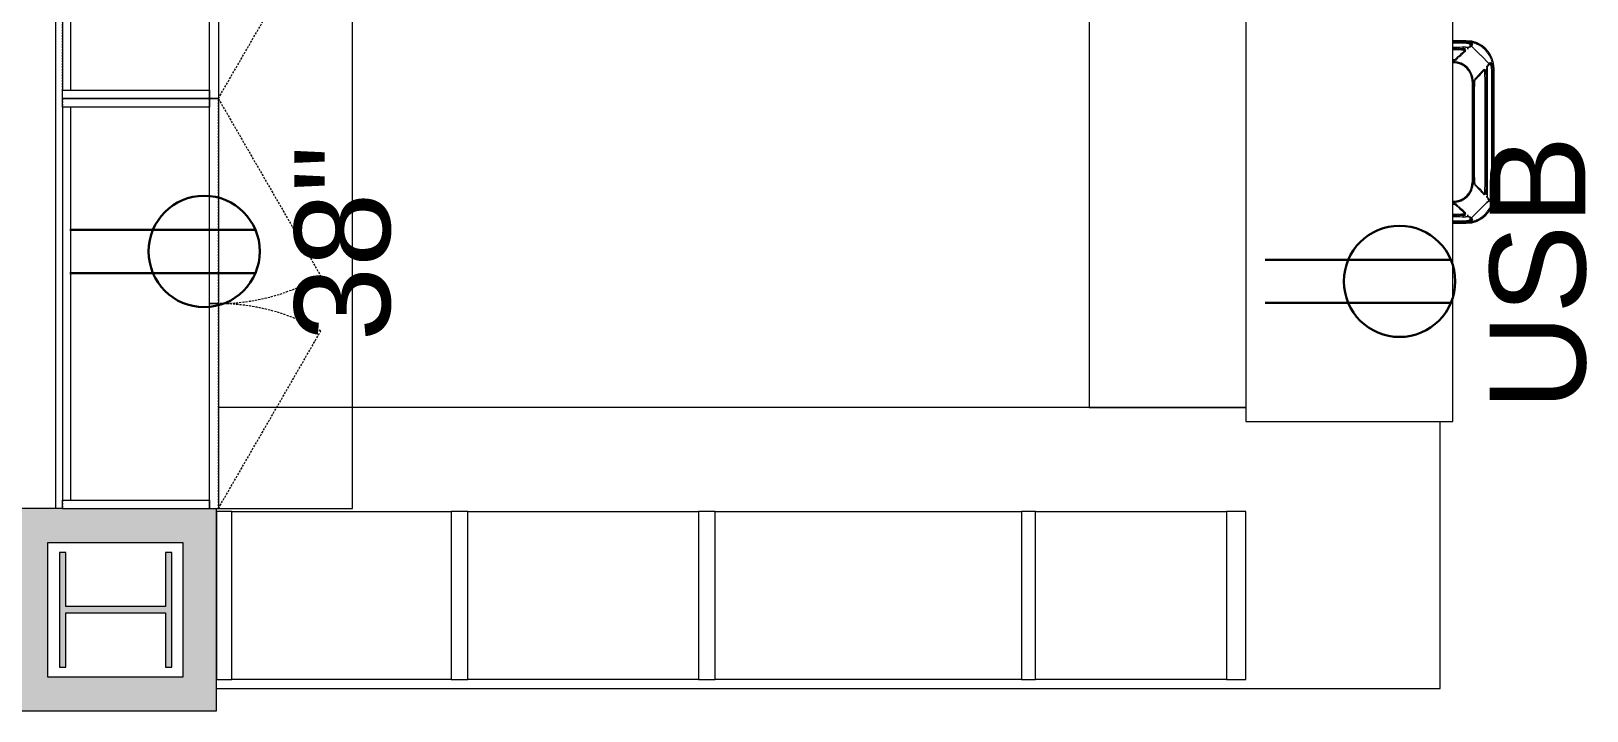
# Model space of a CAD drawing. Header units: inches. Extents: x -1180 to 2011, y -268 to 2143.
# Drawn here: x -64.9 to 73.5, y 1877.4 to 1937.9 of the extents above; entities that cross this region are included whole.
import ezdxf

# ---------------------------------------------------------------- set-up
doc = ezdxf.new("R2010")
doc.units = ezdxf.units.IN
doc.header["$MEASUREMENT"] = 0
doc.linetypes.add('Dash', pattern=[0.25, 0.125, -0.125])
doc.linetypes.add('Hidden', pattern=[0.28125, 0.1875, -0.09375])
for name, color, linetype, lineweight in [('A-ANNO-NOTE', 131, 'Continuous', 13), ('A-WALL', 113, 'Continuous', 13), ('A-WALL-PATT', 111, 'Continuous', 13), ('I-FURN', 30, 'Continuous', 9), ('I-WALL', 2, 'Continuous', 13), ('Q-CASE', 31, 'Continuous', 13), ('Q-CASE-HDLN', 31, 'Dash', 9), ('S-COLS', 52, 'Continuous', 13)]:
    doc.layers.add(name, color=color, linetype=linetype, lineweight=lineweight)
doc.styles.add('Swis721 Lt BT', font='swissl.ttf', dxfattribs={"height": 8.514638})

# ---------------------------------------------------------------- blocks, each defined once
blk = doc.blocks.new('HP-Bearing Pile-Column - HP10X57-5580024-6TH FLOOR POWER _ SIGNAL')
at = {"layer": 'S-COLS', "lineweight": 9}
blk.add_hatch(color=7, dxfattribs=at).paths.add_polyline_path([(-5.1, 5), (-5.1, 4.435), (-0.2825, 4.435), (-0.2825, -4.435), (-5.1, -4.435), (-5.1, -5), (5.1, -5), (5.1, -4.435), (0.2825, -4.435), (0.2825, 4.435), (5.1, 4.435), (5.1, 5), (-4.9623, 5)], flags=0)
at = {"layer": 'S-COLS', "color": 8, "lineweight": 20}
for p, q in [((5.1, 5), (-5.1, 5)), ((-5.1, 5), (-5.1, 4.435)), ((-5.1, 4.435), (-0.2825, 4.435)), ((-0.2825, 4.435), (-0.2825, -4.435)), ((0.2825, -4.435), (0.2825, 4.435)), ((0.2825, 4.435), (5.1, 4.435)), ((5.1, 4.435), (5.1, 5)), ((-0.2825, -4.435), (-5.1, -4.435)), ((-5.1, -4.435), (-5.1, -5)), ((-5.1, -5), (5.1, -5)), ((5.1, -4.435), (0.2825, -4.435)), ((5.1, -5), (5.1, -4.435))]:
    blk.add_line(p, q, dxfattribs=at)
blk = doc.blocks.new('Casework 16 - Casework 9-5189711-6TH FLOOR POWER _ SIGNAL')
at = {"layer": 'Q-CASE', "lineweight": 9}
for p, q in [((61.58, 2031.96), (43.18, 2031.96)), ((43.18, 2031.96), (43.18, 1903.17)), ((61.58, 1903.17), (61.58, 2031.96)), ((43.18, 1903.17), (61.58, 1903.17)), ((-47.04, 1895.17), (-27.54, 1895.17)), ((-26.04, 1895.17), (-5.54, 1895.17)), ((-4.04, 1895.17), (23.21, 1895.17)), ((24.46, 1895.17), (41.46, 1895.17)), ((-27.54, 1880.21), (-47.04, 1880.21)), ((-5.54, 1880.21), (-26.04, 1880.21)), ((23.21, 1880.21), (-4.04, 1880.21)), ((41.46, 1880.21), (24.46, 1880.21))]:
    blk.add_line(p, q, dxfattribs=at)
at = {"layer": 'Q-CASE', "lineweight": 20}
for p, q in [((-47.04, 1895.17), (-48.42, 1895.17)), ((-48.42, 1895.17), (-48.42, 1880.21)), ((-47.04, 1880.21), (-47.04, 1895.17)), ((-26.04, 1895.17), (-27.54, 1895.17)), ((-27.54, 1895.17), (-27.54, 1880.21)), ((-26.04, 1880.21), (-26.04, 1895.17)), ((-4.04, 1895.17), (-5.54, 1895.17)), ((-5.54, 1895.17), (-5.54, 1880.21)), ((-4.04, 1880.21), (-4.04, 1895.17)), ((24.46, 1895.17), (23.21, 1895.17)), ((23.21, 1895.17), (23.21, 1880.21)), ((24.46, 1880.21), (24.46, 1895.17)), ((43.18, 1895.17), (41.46, 1895.17)), ((41.46, 1895.17), (41.46, 1880.21)), ((43.18, 1880.21), (43.18, 1895.17)), ((-48.42, 1880.21), (-47.04, 1880.21)), ((-27.54, 1880.21), (-26.04, 1880.21)), ((-5.54, 1880.21), (-4.04, 1880.21)), ((23.21, 1880.21), (24.46, 1880.21)), ((41.46, 1880.21), (43.18, 1880.21))]:
    blk.add_line(p, q, dxfattribs=at)
blk = doc.blocks.new('C-Counter Top1 - ADJ HEIGHT 2-5887843-6TH FLOOR POWER _ SIGNAL')
at = {"layer": 'Q-CASE', "lineweight": 9}
for p, q in [((61.11, 25), (-47.26, 25)), ((61.11, 13.06), (61.11, 25))]:
    blk.add_line(p, q, dxfattribs=at)
blk = doc.blocks.new('CW Cupbd Ohead - 23_5_h x 13 7_8_d - 2 Doors - 1 Shelf-5664985-6TH FLOOR POWER _ SIGNAL')
at = {"layer": 'Q-CASE', "lineweight": 9}
for p, q in [((2, -2.36), (2.75, -2.36)), ((2, -15.45), (2, -2.36)), ((2.75, -2.36), (2.75, -15.45)), ((38.69, -2.36), (2.75, -2.36)), ((38.69, -2.36), (39.44, -2.36)), ((38.69, -15.45), (38.69, -2.36)), ((39.44, -15.45), (39.44, -2.36)), ((2.75, -3.11), (38.69, -3.11)), ((2, -15.45), (20.72, -15.45)), ((2, -15.45), (2, -16.24)), ((2.75, -15.45), (2, -15.45)), ((20.72, -16.24), (2, -16.24)), ((20.72, -16.24), (20.72, -15.45)), ((20.72, -15.45), (39.44, -15.45)), ((20.72, -15.45), (20.72, -16.24)), ((39.44, -16.24), (20.72, -16.24)), ((39.44, -15.45), (38.69, -15.45)), ((39.44, -16.24), (39.44, -15.45))]:
    blk.add_line(p, q, dxfattribs=at)
at = {"layer": 'Q-CASE', "linetype": 'Hidden', "lineweight": 9}
for p, q in [((2, -16.24), (18.21, -25.6)), ((39.44, -16.24), (23.23, -25.6))]:
    blk.add_line(p, q, dxfattribs=at)
for centre, start, end in [((2, -16.24), 330, 0.5), ((39.44, -16.24), 179.5, 210)]:
    blk.add_arc(centre, 18.72, start, end, dxfattribs=at)
at = {"layer": 'Q-CASE-HDLN'}
for p, q in [((2, -16.24), (2, -2.36)), ((2, -2.36), (39.44, -2.36)), ((39.44, -2.36), (39.44, -16.24)), ((39.44, -16.24), (2, -16.24))]:
    blk.add_line(p, q, dxfattribs=at)
blk = doc.blocks.new('CW Cupbd Ohead - 23_5_h x 13 7_8_d - 2 Doors - 1 Shelf-5665182-6TH FLOOR POWER _ SIGNAL')
at = {"layer": 'Q-CASE', "linetype": 'Hidden', "lineweight": 9}
for p, q in [((2, 16.24), (17.8, 25.36)), ((38.48, 16.24), (22.68, 25.36))]:
    blk.add_line(p, q, dxfattribs=at)
at = {"layer": 'Q-CASE', "lineweight": 9}
for p, q in [((2, 16.24), (20.24, 16.24)), ((2, 16.24), (2, 15.45)), ((20.24, 15.45), (2, 15.45)), ((2, 15.45), (2.75, 15.45)), ((2, 2.36), (2, 15.45)), ((2.75, 15.45), (2.75, 2.36)), ((20.24, 15.45), (20.24, 16.24)), ((20.24, 16.24), (38.48, 16.24)), ((20.24, 16.24), (20.24, 15.45)), ((38.48, 15.45), (20.24, 15.45)), ((37.73, 15.45), (38.48, 15.45)), ((37.73, 2.36), (37.73, 15.45)), ((38.48, 15.45), (38.48, 16.24)), ((38.48, 2.36), (38.48, 15.45)), ((37.73, 3.11), (2.75, 3.11)), ((2.75, 2.36), (2, 2.36)), ((2.75, 2.36), (37.73, 2.36)), ((38.48, 2.36), (37.73, 2.36))]:
    blk.add_line(p, q, dxfattribs=at)
at = {"layer": 'Q-CASE', "linetype": 'Hidden', "lineweight": 9}
for centre, start, end in [((2, 16.24), 359.5, 30), ((38.48, 16.24), 150, 180.5)]:
    blk.add_arc(centre, 18.24, start, end, dxfattribs=at)
at = {"layer": 'Q-CASE-HDLN'}
for p, q in [((38.48, 16.24), (2, 16.24)), ((2, 16.24), (2, 2.36)), ((38.48, 2.36), (38.48, 16.24)), ((2, 2.36), (38.48, 2.36))]:
    blk.add_line(p, q, dxfattribs=at)
blk = doc.blocks.new('HighTower_Jaxson_Stool_30 - Wood Seat-V120-6TH FLOOR POWER _ SIGNAL')
at = {"layer": 'I-FURN'}
for p, q in [((-6.83, 6.92), (-6.04, 7.71)), ((-6.04, 7.71), (-6.83, 6.92)), ((-6.04, 7.71), (-5.9, 7.85)), ((-5.9, 7.85), (-6.04, 7.71)), ((-5.9, 7.85), (-5.78, 7.97)), ((-5.78, 7.97), (-5.9, 7.85)), ((-5.77, 7.98), (-5.64, 8.11)), ((-5.64, 8.11), (-5.77, 7.98)), ((5.62, 8.11), (-5.62, 8.11)), ((-5.62, 8.02), (5.62, 8.02)), ((-5.27, 7.44), (-5.08, 7.44)), ((-5.18, 8), (5.18, 8)), ((5.18, 7.9), (-5.18, 7.9)), ((-5.02, 7.44), (-4.87, 7.44)), ((4.83, 7.53), (-4.83, 7.53)), ((-4.8, 7.44), (4.8, 7.44)), ((-4.57, 7.4), (4.57, 7.4)), ((4.57, 7.31), (-4.57, 7.31)), ((4.87, 7.44), (5.02, 7.44)), ((5.08, 7.44), (5.27, 7.44)), ((5.64, 8.11), (5.78, 7.97)), ((5.78, 7.97), (5.64, 8.11)), ((5.82, 7.93), (5.87, 7.88)), ((5.87, 7.88), (5.82, 7.93)), ((5.9, 7.85), (6.04, 7.71)), ((6.04, 7.71), (5.9, 7.85)), ((6.04, 7.71), (6.08, 7.67)), ((6.08, 7.67), (6.04, 7.71)), ((6.12, 7.63), (6.31, 7.44)), ((6.31, 7.44), (6.12, 7.63)), ((6.34, 7.41), (7.71, 6.04)), ((7.71, 6.04), (6.34, 7.41)), ((-8.11, 5.64), (-7.97, 5.78)), ((-7.97, 5.78), (-8.11, 5.64)), ((-8.11, 5.62), (-8.11, 4.44)), ((-8.02, 4.44), (-8.02, 5.62)), ((-7.93, 5.82), (-7.88, 5.87)), ((-7.88, 5.87), (-7.93, 5.82)), ((-7.85, 5.9), (-7.71, 6.04)), ((-7.71, 6.04), (-7.85, 5.9)), ((-7.71, 6.04), (-7.44, 6.31)), ((-7.44, 6.31), (-7.71, 6.04)), ((-7.41, 6.34), (-6.84, 6.91)), ((-6.84, 6.91), (-7.41, 6.34)), ((-4.6, 6.33), (-4.56, 6.32)), ((-4.55, 6.32), (-4.5, 6.31)), ((-4.5, 6.25), (4.5, 6.25)), ((4.5, 6.25), (-4.5, 6.25)), ((-4.49, 6.31), (-4.36, 6.3)), ((-4.46, 6.16), (-4.41, 6.16)), ((4.43, 6.18), (-4.43, 6.18)), ((-4.41, 6.16), (4.41, 6.16)), ((3.66, 6.38), (-3.66, 6.38)), ((-3.66, 6.28), (3.66, 6.28)), ((4.36, 6.3), (4.49, 6.31)), ((4.41, 6.16), (4.46, 6.16)), ((4.5, 6.31), (4.55, 6.32)), ((4.56, 6.32), (4.6, 6.33)), ((7.71, 6.04), (7.85, 5.9)), ((7.85, 5.9), (7.71, 6.04)), ((7.88, 5.87), (7.93, 5.82)), ((7.93, 5.82), (7.88, 5.87)), ((7.97, 5.78), (8.11, 5.64)), ((8.11, 5.64), (7.97, 5.78)), ((8.02, 5.62), (8.02, 4.44)), ((8.11, 4.44), (8.11, 5.62)), ((-8, 4.44), (-8, 5.18)), ((-7.9, 5.18), (-7.9, 4.44)), ((-7.53, 4.83), (-7.53, 4.44)), ((-7.44, 5.08), (-7.44, 5.27)), ((-7.44, 4.87), (-7.44, 5.02)), ((-7.44, 4.44), (-7.44, 4.8)), ((-7.4, 4.44), (-7.4, 4.57)), ((-7.31, 4.57), (-7.31, 4.44)), ((-6.32, 4.56), (-6.33, 4.6)), ((-6.31, 4.5), (-6.32, 4.55)), ((-6.31, 4.44), (-6.31, 4.49)), ((-6.25, 4.44), (-6.25, 4.5)), ((-6.25, 4.5), (-6.25, 4.44)), ((6.25, 4.5), (6.25, 4.44)), ((6.25, 4.44), (6.25, 4.5)), ((6.32, 4.55), (6.31, 4.5)), ((6.31, 4.49), (6.31, 4.44)), ((6.33, 4.6), (6.32, 4.56)), ((7.31, 4.44), (7.31, 4.57)), ((7.4, 4.57), (7.4, 4.44)), ((7.44, 5.27), (7.44, 5.08)), ((7.44, 5.02), (7.44, 4.87)), ((7.44, 4.8), (7.44, 4.44)), ((7.53, 4.44), (7.53, 4.83)), ((7.9, 4.44), (7.9, 5.18)), ((8, 5.18), (8, 4.44))]:
    blk.add_line(p, q, dxfattribs=at)
at = {"layer": 'I-FURN', "flags": 128}
for points in [[(-5.55, 7.99), (-5.36, 8), (-5.18, 8)], [(-5.18, 7.9), (-5.36, 7.9), (-5.55, 7.9)], [(-4.83, 7.53), (-5.06, 7.53), (-5.27, 7.54)], [(-5.18, 7.39), (-5, 7.4), (-4.79, 7.4), (-4.57, 7.4)], [(-4.57, 7.31), (-4.79, 7.31), (-5, 7.3), (-5.18, 7.3)], [(4.57, 7.4), (4.79, 7.4), (5, 7.4), (5.18, 7.39)], [(5.18, 7.3), (5, 7.3), (4.79, 7.31), (4.57, 7.31)], [(5.27, 7.54), (5.06, 7.53), (4.83, 7.53)], [(5.18, 8), (5.36, 8), (5.55, 7.99)], [(5.55, 7.9), (5.36, 7.9), (5.18, 7.9)], [(-8, 5.18), (-8, 5.36), (-7.99, 5.55)], [(-7.9, 5.55), (-7.9, 5.36), (-7.9, 5.18)], [(-3.66, 6.38), (-3.9, 6.38), (-4.13, 6.39), (-4.33, 6.39), (-4.49, 6.41), (-4.6, 6.42)], [(-4.33, 6.3), (-4.13, 6.29), (-3.9, 6.29), (-3.66, 6.28)], [(4.6, 6.42), (4.49, 6.41), (4.33, 6.39), (4.13, 6.39), (3.9, 6.38), (3.66, 6.38)], [(3.66, 6.28), (3.9, 6.29), (4.13, 6.29), (4.33, 6.3)], [(7.9, 5.18), (7.9, 5.36), (7.9, 5.55)], [(7.99, 5.55), (8, 5.36), (8, 5.18)], [(-7.54, 5.27), (-7.53, 5.06), (-7.53, 4.83)], [(-7.4, 4.57), (-7.4, 4.79), (-7.4, 5), (-7.39, 5.18)], [(-7.3, 5.18), (-7.3, 5), (-7.31, 4.79), (-7.31, 4.57)], [(-6.42, 4.6), (-6.41, 4.49), (-6.4, 4.44)], [(6.4, 4.44), (6.41, 4.49), (6.42, 4.6)], [(7.31, 4.57), (7.31, 4.79), (7.3, 5), (7.3, 5.18)], [(7.39, 5.18), (7.4, 5), (7.4, 4.79), (7.4, 4.57)], [(7.53, 4.83), (7.53, 5.06), (7.54, 5.27)]]:
    blk.add_lwpolyline(points, dxfattribs=at)
at = {"layer": 'I-FURN'}
for centre, radius, start, end in [((-5.62, 5.62), 2.5, 90, 180), ((-5.62, 5.62), 2.5, 90, 180), ((-5.62, 5.62), 2.49, 90, 180), ((-5.62, 5.62), 2.4, 142.5199, 154.2857), ((-5.62, 5.62), 2.4, 128.5714, 141.4286), ((-5.62, 5.62), 2.4, 115.7143, 127.6575), ((-5.62, 5.62), 2.4, 110.5345, 115.5625), ((-5.62, 5.62), 2.4, 103.2531, 109.7492), ((-5.62, 5.62), 2.4, 90.3842, 102.1322), ((5.62, 5.62), 2.49, 0, 90), ((5.62, 5.62), 2.5, 0, 90), ((5.62, 5.62), 2.5, 0, 90), ((5.62, 5.62), 2.4, 78.9085, 89.6148), ((5.62, 5.62), 2.4, 77.1429, 77.9256), ((5.62, 5.62), 2.4, 70.5552, 76.9248), ((5.62, 5.62), 2.4, 64.6868, 69.4613), ((5.62, 5.62), 2.4, 52.5122, 64.2857), ((5.62, 5.62), 2.4, 38.5714, 51.4286), ((5.62, 5.62), 2.4, 25.7143, 37.6499), ((-5.62, 5.62), 2.4, 167.1429, 179.6151), ((-5.62, 5.62), 2.4, 160.5624, 166.9321), ((-5.62, 5.62), 2.4, 154.6943, 159.4688), ((-4.5, 4.5), 1.75, 90, 180), ((-4.5, 4.5), 1.75, 90, 180), ((-4.43, 4.43), 1.75, 90, 179.868), ((-4.5, 4.5), 1.66, 135, 150), ((-4.5, 4.5), 1.66, 120, 134.9851), ((-4.5, 4.5), 1.66, 105, 119.5412), ((-4.5, 4.5), 1.66, 90, 104.2481), ((4.43, 4.43), 1.75, 0.132, 90), ((4.5, 4.5), 1.75, 360, 90), ((4.5, 4.5), 1.75, 360, 90), ((4.5, 4.5), 1.66, 60.4347, 90), ((4.5, 4.5), 1.66, 45, 60), ((4.5, 4.5), 1.66, 30, 44.9851), ((5.62, 5.62), 2.4, 20.5269, 25.5551), ((5.62, 5.62), 2.4, 13.0648, 19.4337), ((5.62, 5.62), 2.4, 0.3839, 12.8571), ((-4.5, 4.5), 1.66, 150.1393, 180), ((4.5, 4.5), 1.66, 15, 29.8409), ((4.5, 4.5), 1.66, 10.5152, 14.2481), ((4.5, 4.5), 1.66, 0, 9.1506)]:
    blk.add_arc(centre, radius, start, end, dxfattribs=at)
for points, knots in [([(-6.18, 7.83), (-6.18, 7.84), (-6.17, 7.85), (-6.14, 7.87), (-6.11, 7.89), (-6.08, 7.9), (-6.05, 7.91), (-6.02, 7.92), (-5.99, 7.93), (-5.95, 7.94), (-5.91, 7.95), (-5.85, 7.96), (-5.74, 7.98), (-5.62, 7.99), (-5.55, 7.99)], [-1, -1, -1, -1, -0.8, -0.7, -0.65, -0.6, -0.55, -0.5, -0.45, -0.4, -0.35, -0.3, -0.2, 0, 0, 0, 0]), ([(-5.55, 7.9), (-5.62, 7.9), (-5.74, 7.89), (-5.85, 7.87), (-5.91, 7.85), (-5.95, 7.84), (-5.99, 7.83), (-6.02, 7.82), (-6.05, 7.81), (-6.07, 7.8), (-6.08, 7.8)], [-1, -1, -1, -1, -0.8, -0.7, -0.65, -0.6, -0.55, -0.5, -0.45, -0.4, -0.4, -0.4, -0.4]), ([(-6.06, 7.63), (-6.04, 7.62), (-5.99, 7.58), (-5.95, 7.54), (-5.92, 7.51)], [-0.6536993, -0.6536993, -0.6536993, -0.6536993, -0.5, -0.2636527, -0.2636527, -0.2636527, -0.2636527]), ([(-5.27, 7.54), (-5.33, 7.54), (-5.4, 7.54), (-5.49, 7.54), (-5.56, 7.54), (-5.61, 7.53), (-5.67, 7.53), (-5.71, 7.53), (-5.75, 7.52), (-5.78, 7.52), (-5.82, 7.53), (-5.83, 7.53), (-5.83, 7.53)], [-1, -1, -1, -1, -0.833333, -0.75, -0.666667, -0.583333, -0.5, -0.416667, -0.333333, -0.25, -0.166667, 0, 0, 0, 0]), ([(-5.83, 7.43), (-5.83, 7.43), (-5.82, 7.43), (-5.78, 7.43), (-5.76, 7.43), (-5.75, 7.43)], [-1, -1, -1, -1, -0.8333333, -0.75, -0.6666667, -0.6666667, -0.6666667, -0.6666667]), ([(-5.68, 7.43), (-5.67, 7.43), (-5.65, 7.43), (-5.61, 7.44), (-5.58, 7.44), (-5.56, 7.44)], [-0.5243916, -0.5243916, -0.5243916, -0.5243916, -0.5, -0.4166667, -0.3333333, -0.3333333, -0.3333333, -0.3333333]), ([(-5.57, 7.29), (-5.58, 7.3), (-5.57, 7.31), (-5.54, 7.33), (-5.51, 7.34), (-5.49, 7.34), (-5.46, 7.35), (-5.42, 7.36), (-5.34, 7.38), (-5.25, 7.39), (-5.18, 7.39)], [-1, -1, -1, -1, -0.75, -0.625, -0.5625, -0.5, -0.4375, -0.375, -0.25, 0, 0, 0, 0]), ([(-5.52, 7.24), (-5.52, 7.24), (-5.54, 7.23), (-5.57, 7.21), (-5.58, 7.2), (-5.57, 7.2)], [-0.413201, -0.413201, -0.413201, -0.413201, -0.375, -0.25, 0, 0, 0, 0]), ([(-4.66, 6.44), (-4.84, 6.62), (-5.15, 6.9), (-5.45, 7.18), (-5.57, 7.29)], [-1, -1, -1, -1, -0.4, 0, 0, 0, 0]), ([(-5.52, 7.44), (-5.51, 7.44), (-5.48, 7.44), (-5.4, 7.44), (-5.33, 7.44), (-5.27, 7.44)], [-0.292838, -0.292838, -0.292838, -0.292838, -0.25, -0.1666667, 0, 0, 0, 0]), ([(-5.18, 7.3), (-5.25, 7.29), (-5.34, 7.28), (-5.42, 7.27), (-5.46, 7.26), (-5.48, 7.25), (-5.49, 7.25)], [-1, -1, -1, -1, -0.75, -0.625, -0.5625, -0.5, -0.5, -0.5, -0.5]), ([(5.57, 7.29), (5.39, 7.13), (5.08, 6.85), (4.78, 6.56), (4.66, 6.44)], [-1, -1, -1, -1, -0.4, 0, 0, 0, 0]), ([(5.52, 7.24), (5.52, 7.24), (5.51, 7.24), (5.49, 7.25), (5.45, 7.26), (5.41, 7.27), (5.36, 7.28), (5.29, 7.29), (5.23, 7.29), (5.18, 7.3)], [-0.5906271, -0.5906271, -0.5906271, -0.5906271, -0.5833333, -0.5, -0.4166667, -0.3333333, -0.25, -0.1666667, 0, 0, 0, 0]), ([(5.83, 7.53), (5.83, 7.53), (5.8, 7.52), (5.74, 7.52), (5.67, 7.53), (5.6, 7.53), (5.53, 7.54), (5.43, 7.54), (5.34, 7.54), (5.27, 7.54)], [-1, -1, -1, -1, -0.8, -0.6, -0.5, -0.4, -0.3, -0.2, 0, 0, 0, 0]), ([(5.45, 7.44), (5.48, 7.44), (5.52, 7.44), (5.56, 7.44), (5.58, 7.44)], [-0.8, -0.8, -0.8, -0.8, -0.7, -0.6368706, -0.6368706, -0.6368706, -0.6368706]), ([(5.57, 7.2), (5.58, 7.2), (5.57, 7.21), (5.56, 7.22), (5.55, 7.23), (5.54, 7.23)], [-1, -1, -1, -1, -0.8333333, -0.75, -0.6666667, -0.6666667, -0.6666667, -0.6666667]), ([(5.55, 7.99), (5.59, 7.99), (5.67, 7.98), (5.75, 7.98), (5.82, 7.97), (5.88, 7.96), (5.93, 7.94), (5.98, 7.93), (6.02, 7.92), (6.06, 7.9), (6.1, 7.89), (6.12, 7.88), (6.15, 7.86), (6.18, 7.85), (6.18, 7.84), (6.18, 7.83)], [-1, -1, -1, -1, -0.875, -0.8125, -0.75, -0.6875, -0.625, -0.5625, -0.5, -0.4375, -0.375, -0.3125, -0.25, -0.125, 0, 0, 0, 0]), ([(6.12, 7.78), (6.12, 7.78), (6.12, 7.78), (6.1, 7.79), (6.06, 7.81), (6.02, 7.82), (5.98, 7.83), (5.93, 7.85), (5.88, 7.86), (5.82, 7.87), (5.75, 7.88), (5.67, 7.89), (5.59, 7.9), (5.55, 7.9)], [-0.6881146, -0.6881146, -0.6881146, -0.6881146, -0.6875, -0.625, -0.5625, -0.5, -0.4375, -0.375, -0.3125, -0.25, -0.1875, -0.125, 0, 0, 0, 0]), ([(5.92, 7.51), (5.95, 7.54), (5.99, 7.58), (6.04, 7.62), (6.06, 7.63)], [-0.7441407, -0.7441407, -0.7441407, -0.7441407, -0.5, -0.3380684, -0.3380684, -0.3380684, -0.3380684]), ([(6.18, 7.74), (6.18, 7.74), (6.18, 7.75), (6.15, 7.76), (6.13, 7.78), (6.12, 7.78)], [-1, -1, -1, -1, -0.875, -0.75, -0.6903279, -0.6903279, -0.6903279, -0.6903279]), ([(-7.99, 5.55), (-7.99, 5.59), (-7.98, 5.67), (-7.98, 5.75), (-7.97, 5.82), (-7.96, 5.88), (-7.94, 5.93), (-7.93, 5.98), (-7.92, 6.02), (-7.9, 6.06), (-7.89, 6.1), (-7.88, 6.12), (-7.86, 6.15), (-7.85, 6.18), (-7.84, 6.18), (-7.83, 6.18)], [-1, -1, -1, -1, -0.875, -0.8125, -0.75, -0.6875, -0.625, -0.5625, -0.5, -0.4375, -0.375, -0.3125, -0.25, -0.125, 0, 0, 0, 0]), ([(-7.78, 6.12), (-7.78, 6.12), (-7.78, 6.12), (-7.79, 6.1), (-7.81, 6.06), (-7.82, 6.02), (-7.83, 5.98), (-7.85, 5.93), (-7.86, 5.88), (-7.87, 5.82), (-7.88, 5.75), (-7.89, 5.67), (-7.9, 5.59), (-7.9, 5.55)], [-0.6881146, -0.6881146, -0.6881146, -0.6881146, -0.6875, -0.625, -0.5625, -0.5, -0.4375, -0.375, -0.3125, -0.25, -0.1875, -0.125, 0, 0, 0, 0]), ([(-7.51, 5.92), (-7.54, 5.95), (-7.58, 5.99), (-7.62, 6.04), (-7.63, 6.06)], [-0.7441407, -0.7441407, -0.7441407, -0.7441407, -0.5, -0.3380684, -0.3380684, -0.3380684, -0.3380684]), ([(-7.53, 5.83), (-7.53, 5.83), (-7.52, 5.8), (-7.52, 5.74), (-7.53, 5.67), (-7.53, 5.6), (-7.54, 5.53), (-7.54, 5.43), (-7.54, 5.34), (-7.54, 5.27)], [-1, -1, -1, -1, -0.8, -0.6, -0.5, -0.4, -0.3, -0.2, 0, 0, 0, 0]), ([(-7.44, 5.45), (-7.44, 5.48), (-7.44, 5.52), (-7.44, 5.56), (-7.44, 5.58)], [-0.8, -0.8, -0.8, -0.8, -0.7, -0.6368706, -0.6368706, -0.6368706, -0.6368706]), ([(-7.29, 5.57), (-7.13, 5.39), (-6.85, 5.08), (-6.56, 4.78), (-6.44, 4.66)], [-1, -1, -1, -1, -0.4, 0, 0, 0, 0]), ([(-7.2, 5.57), (-7.2, 5.58), (-7.21, 5.57), (-7.22, 5.56), (-7.23, 5.55), (-7.23, 5.54)], [-1, -1, -1, -1, -0.8333333, -0.75, -0.6666667, -0.6666667, -0.6666667, -0.6666667]), ([(-5.21, 6.86), (-5.15, 6.81), (-5.06, 6.73), (-4.97, 6.64), (-4.95, 6.62)], [-0.6, -0.6, -0.6, -0.6, -0.4, -0.3158768, -0.3158768, -0.3158768, -0.3158768]), ([(6.44, 4.66), (6.62, 4.84), (6.9, 5.15), (7.18, 5.45), (7.29, 5.57)], [-1, -1, -1, -1, -0.4, 0, 0, 0, 0]), ([(7.23, 5.54), (7.23, 5.55), (7.22, 5.56), (7.21, 5.57), (7.2, 5.58), (7.2, 5.57)], [-0.3333333, -0.3333333, -0.3333333, -0.3333333, -0.25, -0.1666667, 0, 0, 0, 0]), ([(7.44, 5.58), (7.44, 5.56), (7.44, 5.52), (7.44, 5.48), (7.44, 5.45)], [-0.3631294, -0.3631294, -0.3631294, -0.3631294, -0.3, -0.2, -0.2, -0.2, -0.2]), ([(7.63, 6.06), (7.62, 6.04), (7.58, 5.99), (7.54, 5.95), (7.51, 5.92)], [-0.6536993, -0.6536993, -0.6536993, -0.6536993, -0.5, -0.2636527, -0.2636527, -0.2636527, -0.2636527]), ([(7.54, 5.27), (7.54, 5.34), (7.54, 5.43), (7.54, 5.53), (7.53, 5.6), (7.53, 5.67), (7.52, 5.74), (7.52, 5.8), (7.53, 5.83), (7.53, 5.83)], [-1, -1, -1, -1, -0.8, -0.7, -0.6, -0.5, -0.4, -0.2, 0, 0, 0, 0]), ([(7.9, 5.55), (7.9, 5.59), (7.89, 5.67), (7.88, 5.75), (7.87, 5.82), (7.86, 5.88), (7.85, 5.93), (7.83, 5.98), (7.82, 6.02), (7.81, 6.06), (7.79, 6.1), (7.78, 6.12), (7.78, 6.12), (7.78, 6.12)], [-1, -1, -1, -1, -0.875, -0.8125, -0.75, -0.6875, -0.625, -0.5625, -0.5, -0.4375, -0.375, -0.3125, -0.3118854, -0.3118854, -0.3118854, -0.3118854]), ([(7.83, 6.18), (7.84, 6.18), (7.85, 6.18), (7.86, 6.15), (7.88, 6.12), (7.89, 6.1), (7.9, 6.06), (7.92, 6.02), (7.93, 5.98), (7.94, 5.93), (7.96, 5.88), (7.97, 5.82), (7.98, 5.75), (7.98, 5.67), (7.99, 5.59), (7.99, 5.55)], [-1, -1, -1, -1, -0.875, -0.75, -0.6875, -0.625, -0.5625, -0.5, -0.4375, -0.375, -0.3125, -0.25, -0.1875, -0.125, 0, 0, 0, 0]), ([(-7.24, 5.52), (-7.24, 5.52), (-7.24, 5.51), (-7.25, 5.49), (-7.26, 5.45), (-7.27, 5.41), (-7.28, 5.36), (-7.29, 5.29), (-7.29, 5.23), (-7.3, 5.18)], [-0.5906271, -0.5906271, -0.5906271, -0.5906271, -0.5833333, -0.5, -0.4166667, -0.3333333, -0.25, -0.1666667, 0, 0, 0, 0]), ([(6.86, 5.21), (6.81, 5.15), (6.73, 5.06), (6.64, 4.97), (6.62, 4.95)], [-0.6, -0.6, -0.6, -0.6, -0.4, -0.3158768, -0.3158768, -0.3158768, -0.3158768]), ([(7.3, 5.18), (7.29, 5.23), (7.29, 5.29), (7.28, 5.36), (7.27, 5.41), (7.26, 5.45), (7.25, 5.49), (7.24, 5.51), (7.24, 5.52), (7.24, 5.52)], [-1, -1, -1, -1, -0.8333333, -0.75, -0.6666667, -0.5833333, -0.5, -0.4166667, -0.4093729, -0.4093729, -0.4093729, -0.4093729])]:
    blk.add_open_spline(points, degree=3, knots=knots, dxfattribs=at)
for points in [[(-5.83, 7.53), (-5.89, 7.58), (-6, 7.68), (-6.12, 7.78), (-6.18, 7.83)], [(-6.16, 7.76), (-6.18, 7.75), (-6.18, 7.74), (-6.18, 7.74)], [(-6.18, 7.74), (-6.15, 7.71), (-6.12, 7.69), (-6.09, 7.66)], [(-5.89, 7.48), (-5.87, 7.47), (-5.85, 7.45), (-5.83, 7.43)], [(-5.57, 7.2), (-5.46, 7.1), (-5.35, 7), (-5.24, 6.89)], [(5.18, 7.39), (5.23, 7.39), (5.31, 7.38), (5.41, 7.36), (5.49, 7.34), (5.54, 7.32), (5.57, 7.31), (5.58, 7.3), (5.57, 7.29)], [(5.24, 6.89), (5.31, 6.96), (5.38, 7.03), (5.45, 7.09)], [(5.28, 7.44), (5.33, 7.45), (5.38, 7.45), (5.43, 7.45)], [(5.48, 7.11), (5.51, 7.14), (5.54, 7.17), (5.57, 7.2)], [(5.72, 7.43), (5.75, 7.43), (5.8, 7.43), (5.83, 7.43), (5.83, 7.43)], [(6.18, 7.83), (6.12, 7.78), (6, 7.68), (5.89, 7.58), (5.83, 7.53)], [(6.12, 7.69), (6.14, 7.7), (6.16, 7.72), (6.18, 7.74)], [(-7.83, 6.18), (-7.78, 6.12), (-7.68, 6), (-7.58, 5.89), (-7.53, 5.83)], [(-7.74, 6.18), (-7.74, 6.18), (-7.75, 6.18), (-7.76, 6.16), (-7.77, 6.15)], [(-7.67, 6.09), (-7.69, 6.12), (-7.71, 6.15), (-7.74, 6.18)], [(-7.43, 5.72), (-7.43, 5.75), (-7.43, 5.8), (-7.43, 5.83), (-7.43, 5.83)], [(-7.39, 5.18), (-7.39, 5.23), (-7.38, 5.31), (-7.36, 5.41), (-7.34, 5.49), (-7.32, 5.54), (-7.31, 5.57), (-7.3, 5.58), (-7.29, 5.57)], [(-7.11, 5.48), (-7.14, 5.51), (-7.17, 5.54), (-7.2, 5.57)], [(-4.91, 6.58), (-4.84, 6.52), (-4.77, 6.45), (-4.7, 6.39)], [(-4.6, 6.42), (-4.62, 6.42), (-4.64, 6.43), (-4.66, 6.43), (-4.66, 6.44)], [(-4.66, 6.34), (-4.66, 6.34), (-4.64, 6.34), (-4.62, 6.33), (-4.6, 6.33)], [(4.66, 6.44), (4.66, 6.43), (4.64, 6.43), (4.62, 6.42), (4.6, 6.42)], [(4.6, 6.33), (4.62, 6.33), (4.64, 6.34), (4.66, 6.34), (4.66, 6.34)], [(4.7, 6.39), (4.77, 6.45), (4.84, 6.52), (4.91, 6.58)], [(4.95, 6.62), (5.03, 6.7), (5.12, 6.78), (5.21, 6.86)], [(7.2, 5.57), (7.1, 5.46), (7, 5.35), (6.89, 5.24)], [(7.29, 5.57), (7.3, 5.58), (7.31, 5.57), (7.32, 5.54), (7.34, 5.49), (7.36, 5.41), (7.38, 5.31), (7.39, 5.23), (7.39, 5.18)], [(7.43, 5.83), (7.43, 5.83), (7.43, 5.8), (7.43, 5.75), (7.43, 5.72)], [(7.53, 5.83), (7.58, 5.89), (7.68, 6), (7.78, 6.12), (7.83, 6.18)], [(7.74, 6.18), (7.71, 6.15), (7.69, 6.12), (7.66, 6.09)], [(7.77, 6.15), (7.76, 6.16), (7.75, 6.18), (7.74, 6.18), (7.74, 6.18)], [(-7.44, 5.28), (-7.45, 5.33), (-7.45, 5.38), (-7.45, 5.43)], [(-6.89, 5.24), (-6.96, 5.31), (-7.03, 5.38), (-7.09, 5.45)], [(-6.62, 4.95), (-6.7, 5.03), (-6.78, 5.12), (-6.86, 5.21)], [(-6.39, 4.7), (-6.45, 4.77), (-6.52, 4.84), (-6.58, 4.91)], [(-6.44, 4.66), (-6.43, 4.66), (-6.43, 4.64), (-6.42, 4.62), (-6.42, 4.6)], [(-6.33, 4.6), (-6.33, 4.62), (-6.34, 4.64), (-6.34, 4.66), (-6.34, 4.66)], [(6.34, 4.66), (6.34, 4.66), (6.34, 4.64), (6.33, 4.62), (6.33, 4.6)], [(6.58, 4.91), (6.52, 4.84), (6.45, 4.77), (6.39, 4.7)], [(6.42, 4.6), (6.42, 4.62), (6.43, 4.64), (6.43, 4.66), (6.44, 4.66)], [(7.45, 5.43), (7.45, 5.38), (7.45, 5.33), (7.44, 5.28)]]:
    blk.add_open_spline(points, degree=3, dxfattribs=at)
blk = doc.blocks.new('C-Counter Top1 - ADJ HEIGHT 2-5924801-6TH FLOOR POWER _ SIGNAL')
at = {"layer": 'Q-CASE', "lineweight": 9}
for p, q in [((61.61, 25), (-47.26, 25)), ((-47.26, 25), (-47.26, 1.25)), ((-29.98, 0), (61.45, 0))]:
    blk.add_line(p, q, dxfattribs=at)
blk = doc.blocks.new('C-Counter Top1 - ADJ HEIGHT 2-5924976-6TH FLOOR POWER _ SIGNAL')
at = {"layer": 'Q-CASE', "lineweight": 9}
for p, q in [((-47.26, 13.96), (-47.26, 0)), ((80.28, 0), (80.28, 13.96)), ((-47.26, 0), (80.28, 0))]:
    blk.add_line(p, q, dxfattribs=at)

msp = doc.modelspace()

# ---------------------------------------------------------------- hatches: boundary and pattern name
at = {"layer": 'A-WALL-PATT', "lineweight": 9}
h = msp.add_hatch(dxfattribs=at)
h.set_pattern_fill('FP_1', color=256, style=0, pattern_type=2)
h.set_pattern_definition([(0, (0, 0), (30.72, 7.68), [1.267, -21.773, 1.267, -21.773, -122.88]), (0, (0, 0), (30.72, 7.68), [-46.08, 1.267, -44.813, 1.267, -21.773, -53.76]), (0, (0, 0), (30.72, 7.68), [-115.2, 1.267, -14.093, 1.267, -37.133]), (120, (11.52, 3.84), (-22.011075, 22.7643), [1.267, -21.773, 1.267, -21.773, -122.88]), (120, (11.52, 3.84), (-22.011075, 22.7643), [-46.08, 1.267, -44.813, 1.267, -21.773, -53.76]), (120, (11.52, 3.84), (-22.011075, 22.7643), [-115.2, 1.267, -14.093, 1.267, -37.133]), (240, (15.36, 19.2), (-8.708925, -30.4443), [1.267, -21.773, 1.267, -21.773, -122.88]), (240, (15.36, 19.2), (-8.708925, -30.4443), [-46.08, 1.267, -44.813, 1.267, -21.773, -53.76]), (240, (15.36, 19.2), (-8.708925, -30.4443), [-115.2, 1.267, -14.093, 1.267, -37.133])])
h.paths.add_polyline_path([(-62.13, 1895.42), (-62.13, 2110.46), (-62.75, 2110.46), (-62.75, 1895.42)], flags=0)
for points in [[(-66.42, 1877.42), (-63.42, 1877.42), (-63.42, 1895.42), (-66.42, 1895.42), (-66.42, 1880.42)], [(-63.42, 1892.42), (-48.42, 1892.42), (-48.42, 1895.42), (-63.42, 1895.42)], [(-48.42, 1877.42), (-48.42, 1892.42), (-51.42, 1892.42), (-51.42, 1877.42), (-48.67, 1877.42)], [(-61.32, 1877.42), (-51.42, 1877.42), (-51.42, 1880.42), (-63.42, 1880.42), (-63.42, 1877.42), (-61.38, 1877.42)]]:
    msp.add_hatch(color=7, dxfattribs=at).paths.add_polyline_path(points, flags=0)

# ---------------------------------------------------------------- linework, layer by layer
at = {"layer": 'A-ANNO-NOTE', "lineweight": 30}
for p, q in [((-61.47, 1920.22), (-44.95, 1920.22)), ((44.89, 1917.57), (61.42, 1917.57)), ((-61.47, 1916.39), (-44.95, 1916.39)), ((44.89, 1913.73), (61.42, 1913.73))]:
    msp.add_line(p, q, dxfattribs=at)
for centre in [(-49.51, 1918.31), (56.85, 1915.65)]:
    msp.add_circle(centre, 4.95, dxfattribs=at)
at = {"layer": 'A-WALL'}
msp.add_line((-62.75, 2110.46), (-62.75, 1895.42), dxfattribs=at)
at = {"layer": 'A-WALL', "color": 55}
msp.add_line((-63.42, 1895.42), (-66.42, 1895.42), dxfattribs=at)
at = {"layer": 'I-WALL', "color": 8, "lineweight": 20}
for p, q in [((-62.13, 1895.42), (-63.42, 1895.42)), ((-48.42, 1877.42), (-48.42, 1895.42)), ((-63.42, 1880.42), (-63.42, 1892.42)), ((-63.42, 1892.42), (-51.42, 1892.42)), ((-51.42, 1892.42), (-51.42, 1880.42)), ((-51.42, 1880.42), (-63.42, 1880.42)), ((-66.42, 1877.42), (-48.42, 1877.42))]:
    msp.add_line(p, q, dxfattribs=at)

# ---------------------------------------------------------------- block references
at = {"layer": 'I-FURN', "rotation": 269.9999999999997}
msp.add_blockref('HighTower_Jaxson_Stool_30 - Wood Seat-V120-6TH FLOOR POWER _ SIGNAL', (57.15, 1928.94), dxfattribs=at)
at = {"layer": 'Q-CASE', "lineweight": 9}
msp.add_blockref('Casework 16 - Casework 9-5189711-6TH FLOOR POWER _ SIGNAL', (0, 0), dxfattribs=at)
for name, p, rotation in [('C-Counter Top1 - ADJ HEIGHT 2-5924976-6TH FLOOR POWER _ SIGNAL', (29.22, 1984.7), 269.9999999999999), ('C-Counter Top1 - ADJ HEIGHT 2-5887843-6TH FLOOR POWER _ SIGNAL', (-61.32, 1956.53), 269.9999999999997), ('CW Cupbd Ohead - 23_5_h x 13 7_8_d - 2 Doors - 1 Shelf-5664985-6TH FLOOR POWER _ SIGNAL', (-64.49, 1929.92), 89.99999999999964), ('CW Cupbd Ohead - 23_5_h x 13 7_8_d - 2 Doors - 1 Shelf-5665182-6TH FLOOR POWER _ SIGNAL', (-64.49, 1933.91), 270.0000000000003), ('C-Counter Top1 - ADJ HEIGHT 2-5924801-6TH FLOOR POWER _ SIGNAL', (13.2, 1904.42), 180)]:
    msp.add_blockref(name, p, dxfattribs=dict(at, rotation=rotation))
at = {"layer": 'S-COLS', "lineweight": 9, "rotation": 89.99999999999991}
msp.add_blockref('HP-Bearing Pile-Column - HP10X57-5580024-6TH FLOOR POWER _ SIGNAL', (-57.38, 1886.42), dxfattribs=at)

# ---------------------------------------------------------------- texts
at = {"layer": 'A-ANNO-NOTE', "lineweight": 9, "char_height": 8.515, "attachment_point": 2, "rotation": 90, "line_spacing_factor": 1.00667, "style": 'Swis721 Lt BT'}
for s, insert, width in [('38"', (-41.48, 1919.04), 18.9), ('USB', (64.88, 1916.39), 27.648)]:
    msp.add_mtext(s, dxfattribs=dict(at, insert=insert, width=width))

doc.saveas('drawing.dxf')
